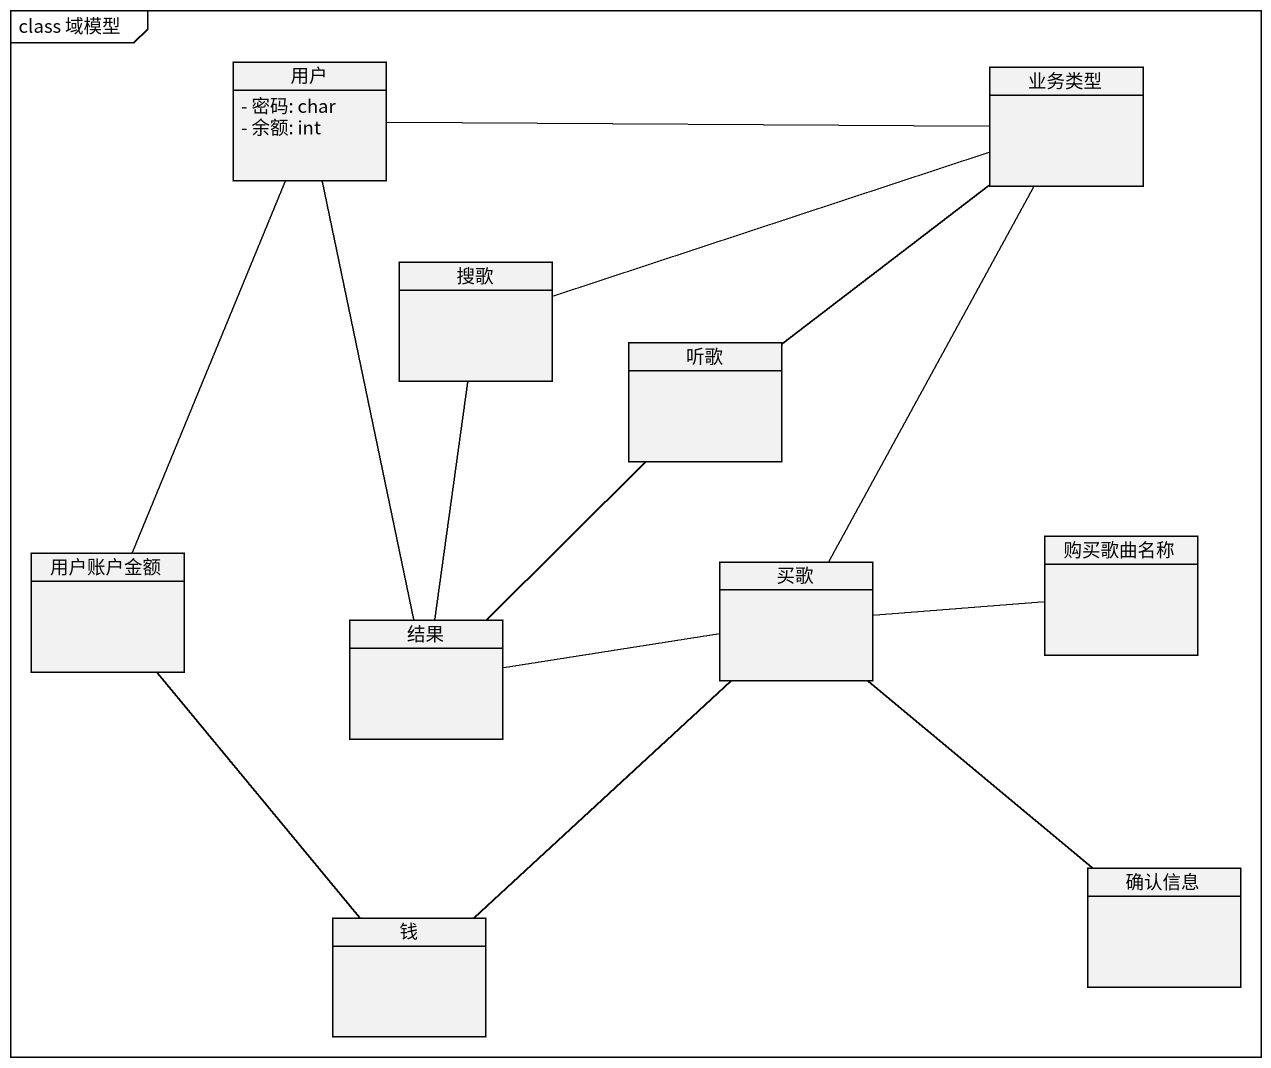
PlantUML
@startuml
mainframe class 域模型
hide circle
hide empty members
skinparam classAttributeIconSize 0
class 用户 {
  - 密码: char
  - 余额: int
}
class 业务类型
class 搜歌
class 听歌
class 用户账户金额
class 购买歌曲名称
class 结果
class 买歌
class 钱
class 确认信息
用户 -right- 业务类型
用户 -- 用户账户金额
用户 -- 结果
搜歌 -right- 业务类型
听歌 -up- 业务类型
购买歌曲名称 -left- 买歌
结果 -up- 搜歌
结果 -up- 听歌
结果 -right- 买歌
买歌 -up- 业务类型
买歌 -- 确认信息
钱 -up- 用户账户金额
钱 -up- 买歌
@enduml
